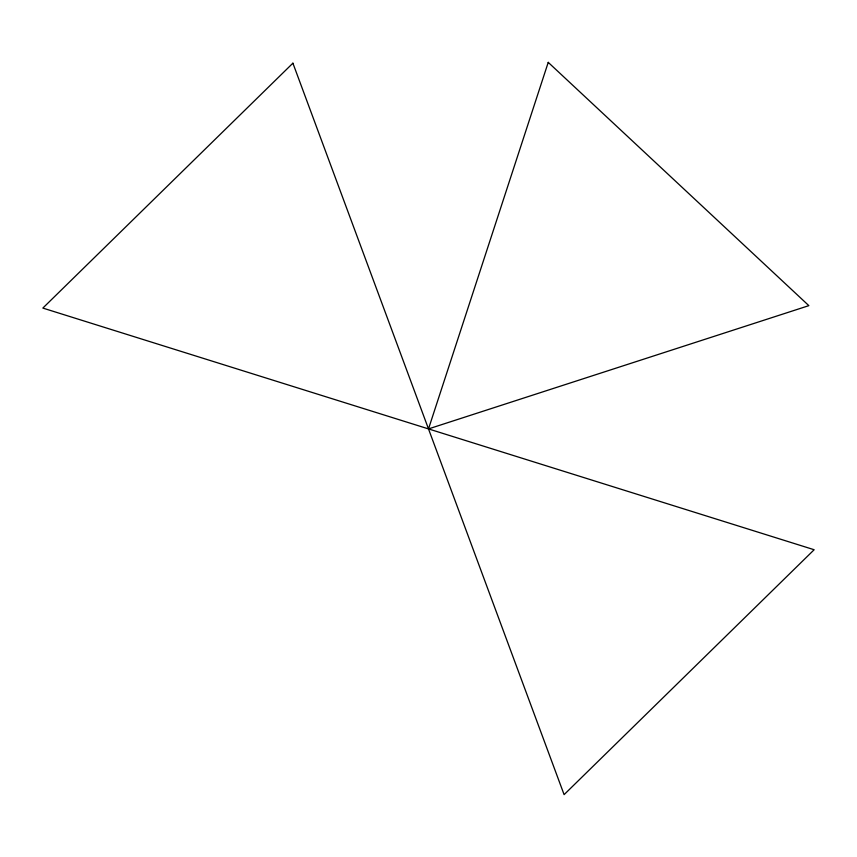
<?xml version="1.0" encoding="UTF-8"?>
<svg xmlns="http://www.w3.org/2000/svg" width="857" height="857" viewBox="0 0 857 857"><rect width="100%" height="100%" fill="white"/><g stroke="black" fill="none" stroke-linecap="round" stroke-linejoin="round"><path stroke-width="1.29" d="M548.234 62.368L428.5 428.907L808.858 305.649L548.234 62.368M292.901 63.182L42.85 308.081L814.15 549.733L564.099 794.632L292.901 63.182"/></g></svg>
